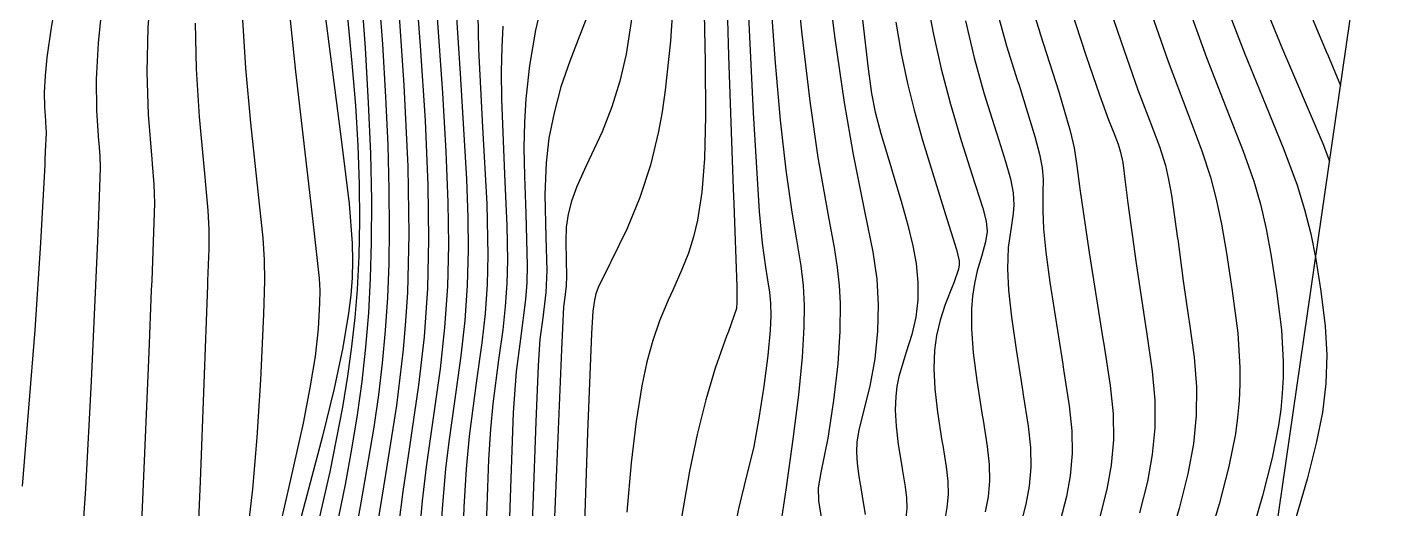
# Model space of a CAD drawing. Header units: metres. Extents: x 1233805 to 1234355, y 654698 to 655114.
# Drawn here: x 1234313.73 to 1234353.85, y 655072.75 to 655087.01 of the extents above; entities that cross this region are included whole.
import ezdxf

# ---------------------------------------------------------------- set-up
doc = ezdxf.new("R2010")
doc.units = ezdxf.units.M
doc.layers.add('ИИ_ГОРИЗОНТАЛИ_ОСН', color=32, linetype='Continuous', lineweight=25)
doc.layers.add('ИИ_ГОРИЗОНТАЛИ_УТОЛЩ', color=32, linetype='Continuous', lineweight=30)
doc.layers.add('Оформление точек', color=7, linetype='Continuous')

msp = doc.modelspace()

# ---------------------------------------------------------------- linework, layer by layer
at = {"layer": 'ИИ_ГОРИЗОНТАЛИ_ОСН'}
for points, elevation in [([(1234347.669, 655113.506), (1234347.71, 655113.138), (1234347.799, 655111.529), (1234347.897, 655108.529), (1234347.991, 655105.558), (1234348.082, 655103.337), (1234348.197, 655101.103), (1234348.317, 655099.151), (1234348.443, 655097.925), (1234348.555, 655097.101), (1234348.701, 655096.312), (1234348.897, 655095.467), (1234349.144, 655094.569), (1234349.478, 655093.502), (1234349.912, 655092.222), (1234350.441, 655090.742), (1234351.052, 655089.103), (1234351.62, 655087.648), (1234352.23, 655086.214), (1234352.233, 655086.208), (1234352.625, 655085.285)], 88.5), ([(1234325.139, 655089.441), (1234325.37, 655086.457), (1234325.513, 655084.242), (1234325.597, 655082.331), (1234325.621, 655080.719), (1234325.584, 655079.266), (1234325.484, 655077.84), (1234325.323, 655076.406), (1234325.055, 655074.584), (1234324.857, 655073.258), (1234324.726, 655072.256)], 75), ([(1234322.335, 655089.036), (1234322.881, 655084.838), (1234323.053, 655083.535), (1234323.268, 655081.778), (1234323.356, 655080.617), (1234323.366, 655080.093), (1234323.352, 655079.586), (1234323.315, 655079.074), (1234323.252, 655078.538), (1234323.082, 655077.522), (1234322.825, 655076.311), (1234322.48, 655074.9), (1234321.977, 655072.997), (1234321.958, 655072.927), (1234321.267, 655070.29)], 72.5), ([(1234336.448, 655088.986), (1234336.671, 655086.801), (1234336.909, 655084.812), (1234337.146, 655083.154), (1234337.474, 655081.32), (1234337.631, 655080.48), (1234337.722, 655079.895), (1234337.781, 655079.358), (1234337.81, 655078.837), (1234337.801, 655078.003), (1234337.735, 655077.036), (1234337.612, 655075.952), (1234337.443, 655074.844), (1234337.236, 655073.819), (1234337.153, 655073.37), (1234337.163, 655072.985), (1234337.244, 655072.496)], 81.5), ([(1234314.675, 655088.418), (1234314.443, 655086.995), (1234314.319, 655086.105), (1234314.265, 655085.564), (1234314.239, 655085.078), (1234314.241, 655084.65), (1234314.271, 655084.234), (1234314.275, 655084.194), (1234314.291, 655083.882), (1234314.27, 655083.324), (1234314.258, 655083.079), (1234314.252, 655082.937), (1234314.131, 655080.626), (1234313.957, 655078.033), (1234313.588, 655073.422)], 69.5), ([(1234317.417, 655088.391), (1234317.31, 655086.999), (1234317.275, 655085.672), (1234317.311, 655084.419), (1234317.421, 655083.099), (1234317.435, 655082.96), (1234317.486, 655082.346), (1234317.499, 655081.802), (1234317.42, 655079.508), (1234317.408, 655079.219), (1234317.332, 655077.382), (1234316.96, 655068.66)], 70.5), ([(1234332.893, 655088.266), (1234332.784, 655086.593), (1234332.628, 655085.141), (1234332.533, 655084.5), (1234332.426, 655083.917), (1234332.187, 655082.926), (1234331.877, 655081.966), (1234331.501, 655081.045), (1234331.018, 655080.062), (1234330.979, 655079.986), (1234330.641, 655079.297), (1234330.571, 655079.11), (1234330.528, 655078.929), (1234330.487, 655078.597), (1234330.446, 655077.937), (1234330.328, 655075.006), (1234330.224, 655072.021)], 79), ([(1234323.609, 655088.131), (1234323.736, 655086.4), (1234323.833, 655084.771), (1234323.896, 655083.264), (1234323.926, 655081.881), (1234323.923, 655080.621), (1234323.893, 655079.581), (1234323.835, 655078.552), (1234323.751, 655077.534), (1234323.64, 655076.519), (1234323.505, 655075.528), (1234323.34, 655074.515), (1234323.147, 655073.472), (1234322.882, 655072.177)], 73.5), ([(1234324.694, 655088.065), (1234324.889, 655085.286), (1234325.004, 655082.885), (1234325.037, 655080.872), (1234324.992, 655079.148), (1234324.94, 655078.306), (1234324.868, 655077.469), (1234324.667, 655075.809), (1234324.34, 655073.768), (1234324.04, 655071.879)], 74.5), ([(1234327.067, 655087.895), (1234327.098, 655086.358), (1234327.219, 655084.048), (1234327.339, 655081.774), (1234327.371, 655080.26), (1234327.349, 655079.389), (1234327.291, 655078.53), (1234327.197, 655077.661), (1234327.04, 655076.543), (1234326.821, 655074.899), (1234326.735, 655073.933), (1234326.666, 655072.797), (1234326.549, 655069.519)], 76.5), ([(1234329.037, 655088.022), (1234328.788, 655086.921), (1234328.607, 655085.873), (1234328.495, 655084.888), (1234328.456, 655084.196), (1234328.443, 655083.436), (1234328.455, 655082.598), (1234328.495, 655081.489), (1234328.538, 655079.954), (1234328.525, 655079.445), (1234328.491, 655078.942), (1234328.345, 655077.78), (1234328.216, 655076.812), (1234328.128, 655075.604), (1234328.043, 655073.364), (1234327.972, 655071.339)], 77.5), ([(1234335.74, 655087.837), (1234335.878, 655085.951), (1234336.031, 655084.258), (1234336.195, 655082.775), (1234336.37, 655081.528), (1234336.51, 655080.711), (1234336.64, 655079.937), (1234336.708, 655079.36), (1234336.738, 655078.769), (1234336.732, 655078.127), (1234336.676, 655077.236), (1234336.568, 655076.126), (1234336.409, 655074.809), (1234336.201, 655073.313), (1234336.031, 655072.203)], 81), ([(1234338.383, 655088.005), (1234338.639, 655085.775), (1234338.737, 655085.045), (1234338.844, 655084.494), (1234339.01, 655083.862), (1234339.337, 655082.781), (1234339.34, 655082.771), (1234339.617, 655081.854), (1234339.811, 655081.149), (1234339.956, 655080.532), (1234340.052, 655080.007), (1234340.107, 655079.453), (1234340.105, 655078.931), (1234340.046, 655078.426), (1234339.926, 655077.905), (1234339.765, 655077.39), (1234339.547, 655076.661), (1234339.487, 655076.366), (1234339.45, 655076.084), (1234339.436, 655075.668), (1234339.46, 655075.192), (1234339.522, 655074.656), (1234339.628, 655074.006), (1234339.653, 655073.871), (1234339.734, 655073.396), (1234339.771, 655073.069), (1234339.777, 655072.769), (1234339.752, 655072.476)], 82.5), ([(1234340.355, 655087.927), (1234340.568, 655086.795), (1234340.797, 655085.778), (1234341.072, 655084.727), (1234341.389, 655083.65), (1234341.788, 655082.413), (1234341.818, 655082.323), (1234342.033, 655081.65), (1234342.128, 655081.264), (1234342.154, 655080.959), (1234342.114, 655080.657), (1234341.998, 655080.246), (1234341.867, 655079.795), (1234341.78, 655079.419), (1234341.721, 655079.043), (1234341.69, 655078.666), (1234341.692, 655078.074), (1234341.745, 655077.367), (1234341.848, 655076.543), (1234342.012, 655075.516), (1234342.037, 655075.37), (1234342.162, 655074.594), (1234342.218, 655074.063), (1234342.226, 655073.576), (1234342.184, 655073.103), (1234342.103, 655072.659)], 83.5), ([(1234343.402, 655087.855), (1234343.689, 655086.944), (1234343.731, 655086.815), (1234344.279, 655085.089), (1234344.621, 655083.937), (1234344.739, 655083.44), (1234344.814, 655082.9), (1234344.9, 655082.22), (1234345.179, 655080.341), (1234345.588, 655077.781), (1234345.613, 655077.627), (1234345.805, 655076.396), (1234345.889, 655075.556), (1234345.9, 655074.789), (1234345.833, 655074.042), (1234345.703, 655073.332), (1234345.497, 655072.513)], 85), ([(1234346.751, 655088.204), (1234347.522, 655085.99), (1234348.102, 655084.452), (1234348.517, 655083.35), (1234348.771, 655082.565), (1234348.939, 655081.916), (1234349.095, 655081.175), (1234349.247, 655080.319), (1234349.418, 655079.203), (1234349.58, 655077.944), (1234349.643, 655076.93), (1234349.643, 655076.434), (1234349.621, 655075.944), (1234349.576, 655075.455), (1234349.509, 655074.964), (1234349.318, 655073.999), (1234349.028, 655072.882), (1234348.64, 655071.608)], 86.5), ([(1234325.859, 655087.427), (1234326.027, 655085.052), (1234326.128, 655083.322), (1234326.188, 655081.831), (1234326.204, 655080.566), (1234326.174, 655079.333), (1234326.091, 655078.118), (1234325.958, 655076.889), (1234325.736, 655075.307), (1234325.549, 655073.995), (1234325.426, 655072.986), (1234325.299, 655071.552)], 75.5), ([(1234333.776, 655087.417), (1234333.806, 655085.98), (1234333.816, 655084.37), (1234333.785, 655083.122), (1234333.709, 655082.123), (1234333.583, 655081.298), (1234333.464, 655080.803), (1234333.311, 655080.318), (1234333.122, 655079.831), (1234332.849, 655079.221), (1234332.712, 655078.922), (1234332.456, 655078.313), (1234332.256, 655077.732), (1234332.084, 655077.103), (1234331.934, 655076.394), (1234331.765, 655075.347), (1234331.619, 655074.109), (1234331.49, 655072.65)], 79.5), ([(1234335.069, 655087.75), (1234335.225, 655084.472), (1234335.411, 655081.554), (1234335.499, 655080.617), (1234335.593, 655079.902), (1234335.646, 655079.591), (1234335.714, 655079.167), (1234335.746, 655078.832), (1234335.753, 655078.464), (1234335.735, 655078.037), (1234335.665, 655077.29), (1234335.549, 655076.38), (1234335.401, 655075.431), (1234335.245, 655074.592), (1234334.968, 655073.436), (1234334.796, 655072.747), (1234334.676, 655072.162)], 80.5), ([(1234344.613, 655087.603), (1234345.094, 655086.151), (1234345.482, 655085.006), (1234345.75, 655084.267), (1234345.905, 655083.88), (1234346.037, 655083.546), (1234346.111, 655083.307), (1234346.172, 655082.999), (1234346.247, 655082.428), (1234346.326, 655081.802), (1234346.573, 655080.009), (1234346.849, 655078.171), (1234346.878, 655077.985), (1234347.047, 655076.82), (1234347.122, 655075.962), (1234347.123, 655075.15), (1234347.049, 655074.355), (1234346.902, 655073.556), (1234346.671, 655072.633)], 85.5), ([(1234348.059, 655087.744), (1234348.649, 655086.112), (1234349.238, 655084.621), (1234349.742, 655083.341), (1234350.054, 655082.448), (1234350.249, 655081.764), (1234350.418, 655081.034), (1234350.567, 655080.232), (1234350.727, 655079.197), (1234350.873, 655078.047), (1234350.926, 655077.105), (1234350.922, 655076.636), (1234350.897, 655076.166), (1234350.851, 655075.693), (1234350.783, 655075.211), (1234350.595, 655074.254), (1234350.315, 655073.137), (1234349.947, 655071.873)], 87), ([(1234349.299, 655087.493), (1234349.776, 655086.234), (1234350.312, 655084.933), (1234350.945, 655083.39), (1234351.337, 655082.33), (1234351.559, 655081.61), (1234351.741, 655080.888), (1234351.889, 655080.138), (1234352.037, 655079.191), (1234352.167, 655078.157), (1234352.213, 655077.308), (1234352.187, 655076.461), (1234352.084, 655075.6), (1234351.905, 655074.693), (1234351.634, 655073.629), (1234351.275, 655072.412)], 87.5), ([(1234318.709, 655087.131), (1234318.737, 655085.773), (1234318.824, 655084.349), (1234318.982, 655082.672), (1234319.015, 655082.343), (1234319.084, 655081.579), (1234319.112, 655081.015), (1234319.11, 655080.445), (1234319.077, 655079.493), (1234319.072, 655079.356), (1234318.855, 655073.558), (1234318.83, 655072.874), (1234318.686, 655069.385)], 71), ([(1234320.107, 655087.221), (1234320.2, 655085.795), (1234320.346, 655084.171), (1234320.565, 655082.139), (1234320.606, 655081.768), (1234320.709, 655080.771), (1234320.752, 655080.123), (1234320.758, 655079.493), (1234320.728, 655078.512), (1234320.643, 655076.563), (1234320.537, 655074.86), (1234320.406, 655073.327), (1234320.251, 655071.98)], 71.5), ([(1234323.214, 655087.298), (1234323.349, 655085.945), (1234323.451, 655084.685), (1234323.522, 655083.502), (1234323.563, 655082.359), (1234323.573, 655081.27), (1234323.552, 655080.23), (1234323.5, 655079.238), (1234323.431, 655078.411), (1234323.335, 655077.556), (1234323.213, 655076.672), (1234323.065, 655075.755), (1234322.693, 655073.842), (1234322.163, 655071.521)], 73), ([(1234327.818, 655087.038), (1234327.783, 655086.418), (1234327.768, 655085.695), (1234327.776, 655084.873), (1234327.867, 655082.659), (1234327.937, 655081.127), (1234327.955, 655080.107), (1234327.937, 655079.417), (1234327.891, 655078.736), (1234327.816, 655078.047), (1234327.692, 655077.161), (1234327.519, 655075.855), (1234327.452, 655075.103), (1234327.397, 655074.209), (1234327.295, 655071.443)], 77), ([(1234331.634, 655087.304), (1234331.465, 655086.206), (1234331.282, 655085.409), (1234331.046, 655084.645), (1234330.758, 655083.91), (1234330.367, 655083.071), (1234330.233, 655082.793), (1234330.008, 655082.287), (1234329.852, 655081.859), (1234329.752, 655081.471), (1234329.697, 655081.086), (1234329.68, 655080.668), (1234329.694, 655080.1), (1234329.705, 655079.649), (1234329.691, 655079.354), (1234329.649, 655079.016), (1234329.611, 655078.724), (1234329.552, 655077.46), (1234329.431, 655074.383), (1234328.835, 655060.255)], 78.5), ([(1234339.452, 655087.156), (1234339.613, 655086.23), (1234339.802, 655085.344), (1234340.001, 655084.549), (1234340.248, 655083.658), (1234340.918, 655081.487), (1234340.976, 655081.308), (1234341.249, 655080.43), (1234341.33, 655080.087), (1234341.334, 655079.969), (1234341.313, 655079.846), (1234341.167, 655079.436), (1234341.121, 655079.325), (1234340.912, 655078.793), (1234340.765, 655078.332), (1234340.66, 655077.881), (1234340.599, 655077.441), (1234340.579, 655076.907), (1234340.608, 655076.296), (1234340.685, 655075.607), (1234340.82, 655074.761), (1234340.845, 655074.619), (1234340.948, 655073.995), (1234340.994, 655073.566), (1234341.002, 655073.172), (1234340.968, 655072.789), (1234340.903, 655072.433)], 83), ([(1234342.489, 655087.353), (1234342.733, 655086.457), (1234343.061, 655085.416), (1234343.094, 655085.318), (1234343.572, 655083.775), (1234343.706, 655083.252), (1234343.785, 655082.844), (1234343.815, 655082.511), (1234343.811, 655082.106), (1234343.803, 655081.57), (1234343.83, 655081.035), (1234343.9, 655080.351), (1234344.017, 655079.455), (1234344.396, 655077.026), (1234344.421, 655076.874), (1234344.59, 655075.795), (1234344.666, 655075.058), (1234344.675, 655074.384), (1234344.617, 655073.729), (1234344.503, 655073.108), (1234344.323, 655072.392)], 84.5)]:
    msp.add_lwpolyline(points, dxfattribs=dict(at, elevation=elevation))
at = {"layer": 'ИИ_ГОРИЗОНТАЛИ_УТОЛЩ'}
for points, elevation in [([(1234346.826, 655113.385), (1234346.858, 655112.573), (1234346.94, 655109.707), (1234347.032, 655106.453), (1234347.108, 655104.347), (1234347.202, 655102.527), (1234347.437, 655098.954), (1234347.534, 655097.827), (1234347.651, 655096.754), (1234347.748, 655096.029), (1234347.867, 655095.376), (1234348.034, 655094.663), (1234348.253, 655093.876), (1234348.808, 655092.144), (1234349.704, 655089.571), (1234349.877, 655089.085), (1234350.048, 655088.597), (1234350.481, 655087.396), (1234350.904, 655086.356), (1234351.26, 655085.528), (1234352.097, 655083.56), (1234352.299, 655083.038)], 88), ([(1234323.987, 655089.953), (1234324.251, 655086.5), (1234324.343, 655084.943), (1234324.408, 655083.513), (1234324.445, 655082.207), (1234324.454, 655081.024), (1234324.438, 655080.004), (1234324.398, 655079.007), (1234324.334, 655078.028), (1234324.246, 655077.06), (1234324.136, 655076.122), (1234324, 655075.165), (1234323.608, 655072.924), (1234323.353, 655071.502)], 74), ([(1234334.41, 655089.366), (1234334.495, 655086.162), (1234334.638, 655082.222), (1234334.656, 655081.777), (1234334.743, 655079.326), (1234334.751, 655078.858), (1234334.739, 655078.679), (1234334.498, 655077.998), (1234334.445, 655077.858), (1234334.109, 655076.915), (1234333.825, 655075.974), (1234333.567, 655074.952), (1234333.34, 655073.858), (1234333.107, 655072.487)], 80), ([(1234337.339, 655089.138), (1234337.639, 655086.74), (1234337.923, 655084.78), (1234338.189, 655083.241), (1234338.529, 655081.562), (1234338.772, 655080.353), (1234338.888, 655079.547), (1234338.931, 655078.792), (1234338.911, 655078.003), (1234338.828, 655077.188), (1234338.684, 655076.375), (1234338.48, 655075.564), (1234338.356, 655075.079), (1234338.302, 655074.727), (1234338.293, 655074.429), (1234338.311, 655074.088), (1234338.358, 655073.704), (1234338.436, 655073.251), (1234338.46, 655073.127), (1234338.547, 655072.575)], 82), ([(1234345.404, 655088.685), (1234346.122, 655086.569), (1234346.624, 655085.153), (1234346.968, 655084.255), (1234347.264, 655083.471), (1234347.438, 655082.909), (1234347.533, 655082.501), (1234347.621, 655082.03), (1234347.798, 655080.751), (1234347.8, 655080.734), (1234347.959, 655079.501), (1234348.12, 655078.412), (1234348.139, 655078.293), (1234348.288, 655077.235), (1234348.353, 655076.363), (1234348.346, 655075.509), (1234348.265, 655074.669), (1234348.102, 655073.779), (1234347.845, 655072.754), (1234347.494, 655071.586)], 86), ([(1234321.394, 655088.454), (1234321.678, 655085.698), (1234322.18, 655081.341), (1234322.19, 655081.25), (1234322.378, 655079.569), (1234322.398, 655079.216), (1234322.393, 655078.841), (1234322.35, 655078.078), (1234322.256, 655077.26), (1234322.107, 655076.326), (1234321.901, 655075.283), (1234321.526, 655073.619), (1234321.065, 655071.58)], 72), ([(1234326.41, 655087.903), (1234326.551, 655085.636), (1234326.737, 655082.503), (1234326.777, 655081.375), (1234326.788, 655080.413), (1234326.762, 655079.361), (1234326.691, 655078.324), (1234326.577, 655077.275), (1234326.388, 655075.925), (1234326.228, 655074.804), (1234326.124, 655073.942), (1234326.018, 655072.752), (1234325.932, 655071.359)], 76), ([(1234315.958, 655087.726), (1234315.837, 655086.537), (1234315.778, 655085.473), (1234315.782, 655084.542), (1234315.848, 655083.645), (1234315.855, 655083.577), (1234315.887, 655083.187), (1234315.895, 655082.843), (1234315.845, 655081.427), (1234315.833, 655081.149), (1234315.813, 655080.683), (1234315.628, 655076.528), (1234315.458, 655073.346), (1234315.335, 655071.449)], 70), ([(1234330.377, 655087.483), (1234330.052, 655086.639), (1234329.798, 655086.005), (1234329.539, 655085.242), (1234329.333, 655084.472), (1234329.184, 655083.717), (1234329.096, 655082.987), (1234329.061, 655082.052), (1234329.095, 655080.795), (1234329.121, 655079.802), (1234329.091, 655079.148), (1234328.997, 655078.398), (1234328.914, 655077.768), (1234328.859, 655076.988), (1234328.793, 655075.321), (1234328.702, 655072.861), (1234328.449, 655066.651)], 78), ([(1234341.516, 655087.198), (1234341.775, 655086.098), (1234342.062, 655085.06), (1234342.428, 655083.905), (1234342.456, 655083.82), (1234342.706, 655083.035), (1234342.848, 655082.519), (1234342.927, 655082.104), (1234342.949, 655081.751), (1234342.931, 655081.494), (1234342.875, 655081.141), (1234342.781, 655080.481), (1234342.76, 655079.85), (1234342.795, 655079.217), (1234342.88, 655078.421), (1234343.013, 655077.462), (1234343.204, 655076.271), (1234343.229, 655076.121), (1234343.376, 655075.194), (1234343.442, 655074.56), (1234343.451, 655073.98), (1234343.4, 655073.416), (1234343.303, 655072.883), (1234343.149, 655072.27)], 84)]:
    msp.add_lwpolyline(points, dxfattribs=dict(at, elevation=elevation))
at = {"layer": 'Оформление точек', "color": 41}
msp.add_lwpolyline([(1234256.669, 655012.818), (1234288.937, 655037.856), (1234333.776, 655050.652), (1234349.327, 655050.821), (1234348.812, 655058.959), (1234353.847, 655093.724), (1234353.334, 655114.319), (1234323.897, 655110.095), (1234294.279, 655109.246), (1234278.101, 655107.867), (1234260.582, 655106.071)], dxfattribs=at)

doc.saveas('drawing.dxf')
